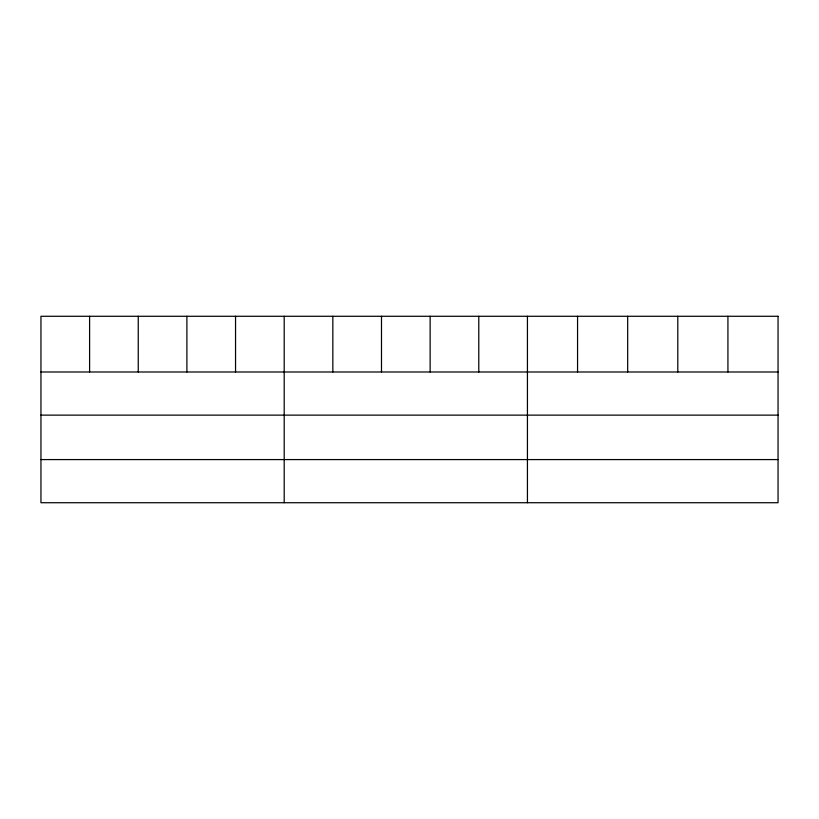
<?xml version="1.0" encoding="UTF-8"?>
<svg xmlns="http://www.w3.org/2000/svg" width="819" height="819" viewBox="0 0 819 819"><rect width="100%" height="100%" fill="white"/><g stroke="black" fill="none" stroke-linecap="round" stroke-linejoin="round"><path stroke-width="1.23" d="M40.95 371.99L778.05 371.99M40.95 415.131L778.05 415.131M40.95 459.582L778.05 459.582M727.927 316.277L727.927 371.99M677.804 316.277L677.804 371.99M627.682 316.277L627.682 371.99M577.559 316.277L577.559 371.99M527.436 316.277L527.436 502.723M478.787 316.277L478.787 371.99M430.139 316.277L430.139 371.99M381.49 316.277L381.49 371.99M332.842 316.277L332.842 371.99M284.193 316.277L284.193 502.723M235.544 316.277L235.544 371.99M186.896 316.277L186.896 371.99M138.247 316.277L138.247 371.99M89.599 316.277L89.599 371.99M778.05 316.277L40.95 316.277L40.95 502.723L778.05 502.723L778.05 316.277"/></g></svg>
